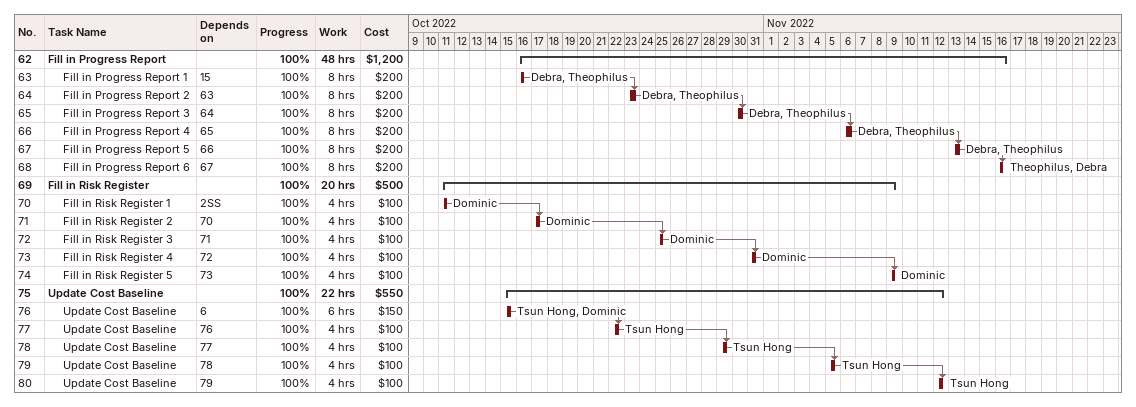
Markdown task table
| ID | Level | Task | Start | Finish | Predecessors | Resources | % complete | Work (h) | Cost ($) |
|---|---|---|---|---|---|---|---|---|---|
| 62 | 1 | **Fill in Progress Report** | 2022-10-16 | 2022-11-16 |  |  | 100 | 48 | 1200 |
| 63 | 2 | Fill in Progress Report 1 | 2022-10-16 | 2022-10-16 | 15 | Debra, Theophilus | 100 | 8 | 200 |
| 64 | 2 | Fill in Progress Report 2 | 2022-10-23 | 2022-10-23 | 63 | Debra, Theophilus | 100 | 8 | 200 |
| 65 | 2 | Fill in Progress Report 3 | 2022-10-30 | 2022-10-30 | 64 | Debra, Theophilus | 100 | 8 | 200 |
| 66 | 2 | Fill in Progress Report 4 | 2022-11-06 | 2022-11-06 | 65 | Debra, Theophilus | 100 | 8 | 200 |
| 67 | 2 | Fill in Progress Report 5 | 2022-11-13 | 2022-11-13 | 66 | Debra, Theophilus | 100 | 8 | 200 |
| 68 | 2 | Fill in Progress Report 6 | 2022-11-16 | 2022-11-16 | 67 | Theophilus, Debra | 100 | 8 | 200 |
| 69 | 1 | **Fill in Risk Register** | 2022-10-11 | 2022-11-09 |  |  | 100 | 20 | 500 |
| 70 | 2 | Fill in Risk Register 1 | 2022-10-11 | 2022-10-11 | 2SS | Dominic | 100 | 4 | 100 |
| 71 | 2 | Fill in Risk Register 2 | 2022-10-17 | 2022-10-17 | 70 | Dominic | 100 | 4 | 100 |
| 72 | 2 | Fill in Risk Register 3 | 2022-10-25 | 2022-10-25 | 71 | Dominic | 100 | 4 | 100 |
| 73 | 2 | Fill in Risk Register 4 | 2022-10-31 | 2022-10-31 | 72 | Dominic | 100 | 4 | 100 |
| 74 | 2 | Fill in Risk Register 5 | 2022-11-09 | 2022-11-09 | 73 | Dominic | 100 | 4 | 100 |
| 75 | 1 | **Update Cost Baseline** | 2022-10-15 | 2022-11-12 |  |  | 100 | 22 | 550 |
| 76 | 2 | Update Cost Baseline | 2022-10-15 | 2022-10-15 | 6 | Tsun Hong, Dominic | 100 | 6 | 150 |
| 77 | 2 | Update Cost Baseline | 2022-10-22 | 2022-10-22 | 76 | Tsun Hong | 100 | 4 | 100 |
| 78 | 2 | Update Cost Baseline | 2022-10-29 | 2022-10-29 | 77 | Tsun Hong | 100 | 4 | 100 |
| 79 | 2 | Update Cost Baseline | 2022-11-05 | 2022-11-05 | 78 | Tsun Hong | 100 | 4 | 100 |
| 80 | 2 | Update Cost Baseline | 2022-11-12 | 2022-11-12 | 79 | Tsun Hong | 100 | 4 | 100 |
